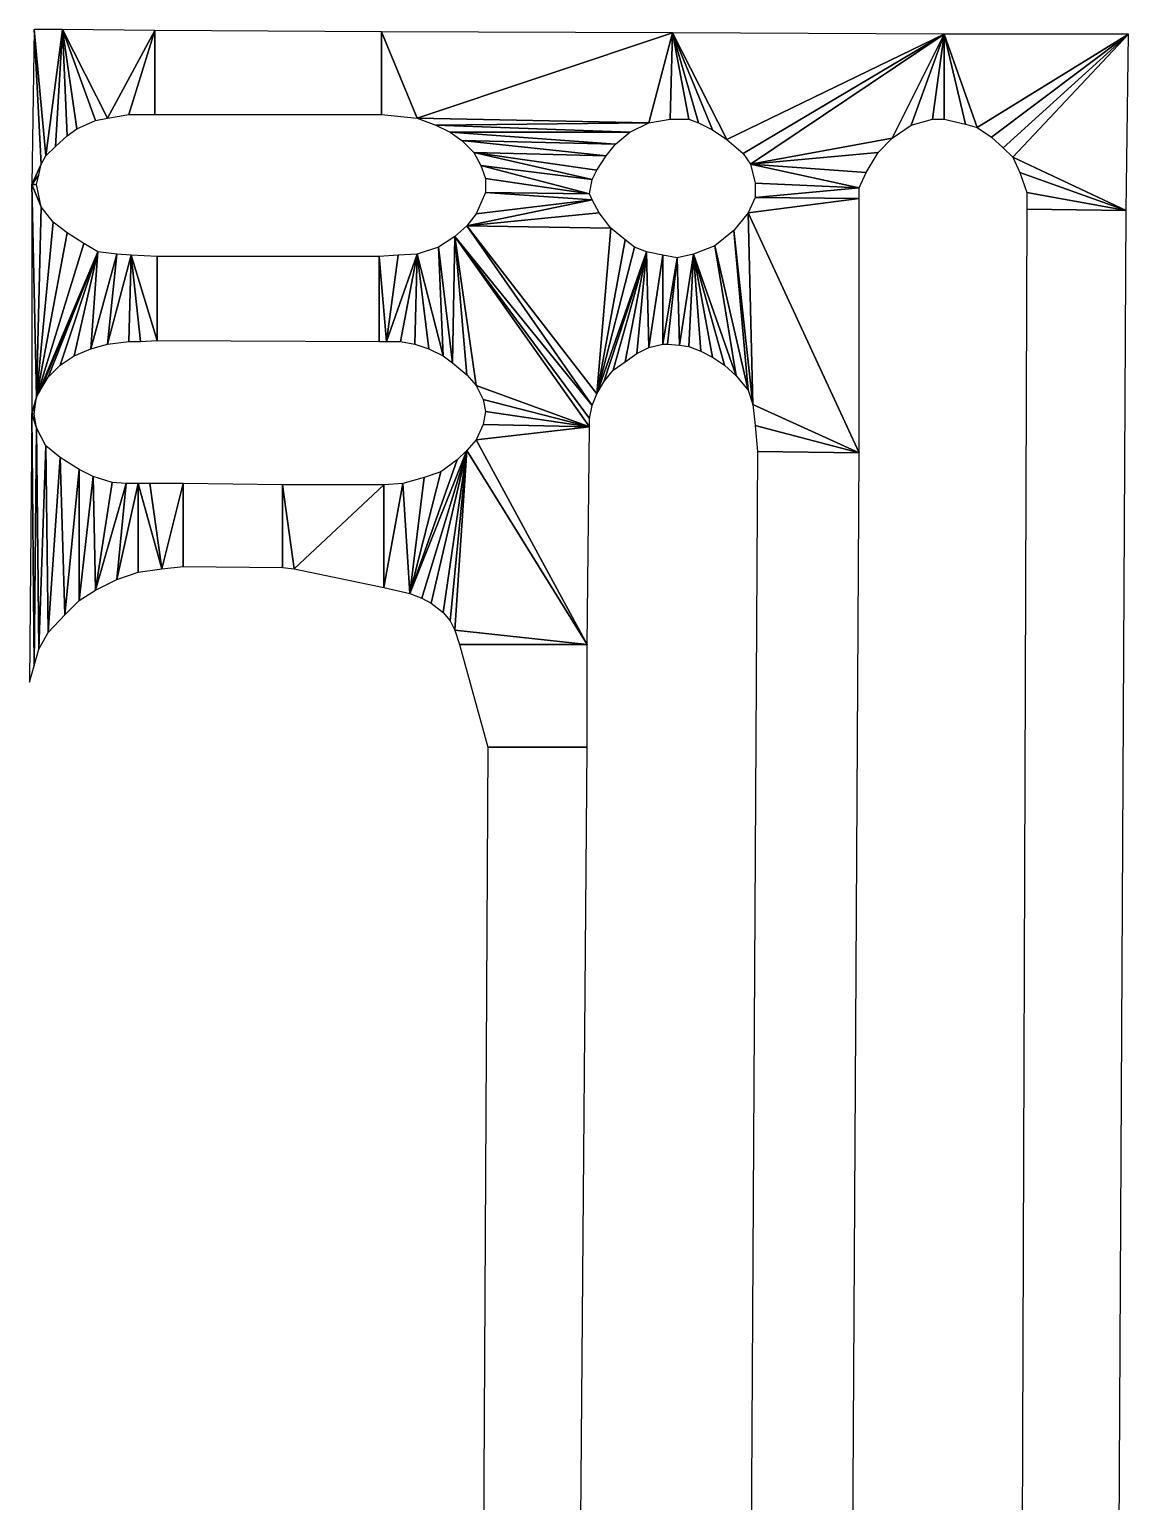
# Model space of a CAD drawing. Extents: x -35426929 to -35396731, y 11996534 to 12011444.
# Drawn here: x -35415061 to -35413766, y 12009701 to 12011434 of the extents above; entities that cross this region are included whole.
import ezdxf

# ---------------------------------------------------------------- set-up
doc = ezdxf.new("R2010")
doc.units = 0

msp = doc.modelspace()

# ---------------------------------------------------------------- linework, layer by layer
at = {"layer": 'mg_to_dxf', "color": 52}
for points in [[(-35415046.94, 12011275.54), (-35415046.94, 12011275.54), (-35415055.3, 12011434.24), (-35415058.08, 12011251.88)], [(-35415041.38, 12011285.29), (-35415041.38, 12011285.29), (-35415055.3, 12011434.24), (-35415046.94, 12011275.54)], [(-35415021.89, 12011434.24), (-35415021.89, 12011434.24), (-35415055.3, 12011434.24), (-35415041.38, 12011285.29)], [(-35415030.24, 12011296.42), (-35415030.24, 12011296.42), (-35415021.89, 12011434.24), (-35415041.38, 12011285.29)], [(-35415016.32, 12011308.95), (-35415016.32, 12011308.95), (-35415021.89, 12011434.24), (-35415030.24, 12011296.42)], [(-35415005.18, 12011317.3), (-35415005.18, 12011317.3), (-35415021.89, 12011434.24), (-35415016.32, 12011308.95)], [(-35414982.91, 12011327.05), (-35414982.91, 12011327.05), (-35415021.89, 12011434.24), (-35415005.18, 12011317.3)], [(-35414968.99, 12011329.83), (-35414968.99, 12011329.83), (-35415021.89, 12011434.24), (-35414982.91, 12011327.05)], [(-35414913.31, 12011432.84), (-35414913.31, 12011432.84), (-35415021.89, 12011434.24), (-35414968.99, 12011329.83)], [(-35414943.93, 12011334.01), (-35414943.93, 12011334.01), (-35414913.31, 12011432.84), (-35414968.99, 12011329.83)], [(-35414943.93, 12011334.01), (-35414943.93, 12011334.01), (-35414913.31, 12011334.01), (-35414913.31, 12011432.84)], [(-35414913.31, 12011334.01), (-35414646.04, 12011334.01), (-35414646.04, 12011431.45), (-35414913.31, 12011432.84)], [(-35414604.28, 12011329.83), (-35414604.28, 12011329.83), (-35414646.04, 12011431.45), (-35414646.04, 12011334.01)], [(-35414604.28, 12011329.83), (-35414604.28, 12011329.83), (-35414303.6, 12011430.06), (-35414646.04, 12011431.45)], [(-35414331.44, 12011324.27), (-35414331.44, 12011324.27), (-35414303.6, 12011430.06), (-35414604.28, 12011329.83)], [(-35414331.44, 12011324.27), (-35414331.44, 12011324.27), (-35414306.38, 12011328.44), (-35414303.6, 12011430.06)], [(-35414284.11, 12011328.44), (-35414284.11, 12011328.44), (-35414303.6, 12011430.06), (-35414306.38, 12011328.44)], [(-35414272.97, 12011324.27), (-35414272.97, 12011324.27), (-35414303.6, 12011430.06), (-35414284.11, 12011328.44)], [(-35414256.27, 12011315.91), (-35414256.27, 12011315.91), (-35414303.6, 12011430.06), (-35414272.97, 12011324.27)], [(-35414239.56, 12011304.78), (-35414239.56, 12011304.78), (-35414303.6, 12011430.06), (-35414256.27, 12011315.91)], [(-35413983.43, 12011428.67), (-35413983.43, 12011428.67), (-35414303.6, 12011430.06), (-35414239.56, 12011304.78)], [(-35413983.43, 12011428.67), (-35413983.43, 12011428.67), (-35414239.56, 12011304.78), (-35414220.07, 12011288.07)], [(-35413983.43, 12011428.67), (-35413983.43, 12011428.67), (-35414220.07, 12011288.07), (-35414211.72, 12011275.54)], [(-35413983.43, 12011428.67), (-35413983.43, 12011428.67), (-35414211.72, 12011275.54), (-35414044.68, 12011306.17)], [(-35413983.43, 12011428.67), (-35413983.43, 12011428.67), (-35414044.68, 12011306.17), (-35414022.4, 12011321.48)], [(-35413997.35, 12011328.44), (-35413997.35, 12011328.44), (-35413983.43, 12011428.67), (-35414022.4, 12011321.48)], [(-35413997.35, 12011328.44), (-35413997.35, 12011328.44), (-35413983.43, 12011328.44), (-35413983.43, 12011428.67)], [(-35413944.45, 12011318.7), (-35413944.45, 12011318.7), (-35413983.43, 12011428.67), (-35413958.37, 12011322.87)], [(-35413958.37, 12011322.87), (-35413958.37, 12011322.87), (-35413983.43, 12011428.67), (-35413983.43, 12011328.44)], [(-35413766.27, 12011428.67), (-35413766.27, 12011428.67), (-35413983.43, 12011428.67), (-35413944.45, 12011318.7)], [(-35413927.75, 12011307.56), (-35413927.75, 12011307.56), (-35413766.27, 12011428.67), (-35413944.45, 12011318.7)], [(-35413913.83, 12011295.03), (-35413913.83, 12011295.03), (-35413766.27, 12011428.67), (-35413927.75, 12011307.56)], [(-35413902.69, 12011283.9), (-35413902.69, 12011283.9), (-35413766.27, 12011428.67), (-35413913.83, 12011295.03)], [(-35413769.05, 12011221.25), (-35413769.05, 12011221.25), (-35413766.27, 12011428.67), (-35413902.69, 12011283.9)], [(-35414582, 12011321.48), (-35414582, 12011321.48), (-35414331.44, 12011324.27), (-35414604.28, 12011329.83)], [(-35414353.71, 12011313.13), (-35414353.71, 12011313.13), (-35414331.44, 12011324.27), (-35414582, 12011321.48)], [(-35414565.3, 12011313.13), (-35414565.3, 12011313.13), (-35414353.71, 12011313.13), (-35414582, 12011321.48)], [(-35414370.41, 12011299.21), (-35414370.41, 12011299.21), (-35414353.71, 12011313.13), (-35414565.3, 12011313.13)], [(-35414551.38, 12011303.38), (-35414551.38, 12011303.38), (-35414370.41, 12011299.21), (-35414565.3, 12011313.13)], [(-35414381.55, 12011285.29), (-35414381.55, 12011285.29), (-35414370.41, 12011299.21), (-35414551.38, 12011303.38)], [(-35414537.46, 12011289.46), (-35414537.46, 12011289.46), (-35414381.55, 12011285.29), (-35414551.38, 12011303.38)], [(-35414044.68, 12011306.17), (-35414044.68, 12011306.17), (-35414211.72, 12011275.54), (-35414061.38, 12011289.46)], [(-35414392.69, 12011268.58), (-35414392.69, 12011268.58), (-35414381.55, 12011285.29), (-35414537.46, 12011289.46)], [(-35414398.25, 12011257.45), (-35414398.25, 12011257.45), (-35414537.46, 12011289.46), (-35414529.11, 12011274.15)], [(-35414398.25, 12011257.45), (-35414398.25, 12011257.45), (-35414392.69, 12011268.58), (-35414537.46, 12011289.46)], [(-35414061.38, 12011289.46), (-35414061.38, 12011289.46), (-35414211.72, 12011275.54), (-35414075.3, 12011265.8)], [(-35415046.94, 12011275.54), (-35415046.94, 12011275.54), (-35415058.08, 12011251.88), (-35415049.73, 12011263.02)], [(-35414529.11, 12011274.15), (-35414529.11, 12011274.15), (-35414401.04, 12011240.74), (-35414398.25, 12011257.45)], [(-35414523.54, 12011258.84), (-35414523.54, 12011258.84), (-35414401.04, 12011240.74), (-35414529.11, 12011274.15)], [(-35414211.72, 12011275.54), (-35414211.72, 12011275.54), (-35414083.65, 12011247.7), (-35414075.3, 12011265.8)], [(-35414211.72, 12011275.54), (-35414211.72, 12011275.54), (-35414206.15, 12011253.27), (-35414083.65, 12011247.7)], [(-35413769.05, 12011221.25), (-35413769.05, 12011221.25), (-35413902.69, 12011283.9), (-35413894.34, 12011265.8)], [(-35415049.73, 12011263.02), (-35415049.73, 12011263.02), (-35415058.08, 12011251.88), (-35415052.51, 12011251.88)], [(-35415052.51, 12011001.31), (-35415052.51, 12011001.31), (-35415058.08, 12011251.88), (-35415058.08, 12010981.82)], [(-35415046.94, 12011225.43), (-35415046.94, 12011225.43), (-35415058.08, 12011251.88), (-35415052.51, 12011001.31)], [(-35415046.94, 12011225.43), (-35415046.94, 12011225.43), (-35415052.51, 12011251.88), (-35415058.08, 12011251.88)], [(-35414523.54, 12011258.84), (-35414523.54, 12011258.84), (-35414523.54, 12011242.13), (-35414401.04, 12011240.74)], [(-35414206.15, 12011253.27), (-35414206.15, 12011253.27), (-35414206.15, 12011236.57), (-35414083.65, 12011247.7)], [(-35413885.99, 12011242.13), (-35413885.99, 12011242.13), (-35413769.05, 12011221.25), (-35413894.34, 12011265.8)], [(-35414545.81, 12011203.16), (-35414545.81, 12011203.16), (-35414398.25, 12011233.78), (-35414534.67, 12011217.08)], [(-35414545.81, 12011203.16), (-35414545.81, 12011203.16), (-35414389.9, 12011218.47), (-35414398.25, 12011233.78)], [(-35414398.25, 12011233.78), (-35414398.25, 12011233.78), (-35414523.54, 12011242.13), (-35414534.67, 12011217.08)], [(-35414398.25, 12011233.78), (-35414398.25, 12011233.78), (-35414401.04, 12011240.74), (-35414523.54, 12011242.13)], [(-35414214.51, 12011218.47), (-35414214.51, 12011218.47), (-35414083.65, 12011235.17), (-35414206.15, 12011236.57)], [(-35414214.51, 12011218.47), (-35414214.51, 12011218.47), (-35414083.65, 12010935.89), (-35414083.65, 12011235.17)], [(-35414083.65, 12011247.7), (-35414083.65, 12011247.7), (-35414206.15, 12011236.57), (-35414083.65, 12011235.17)], [(-35413885.99, 12011242.13), (-35413885.99, 12011242.13), (-35413885.99, 12011222.65), (-35413769.05, 12011221.25)], [(-35415052.51, 12011001.31), (-35415052.51, 12011001.31), (-35415033.02, 12011207.33), (-35415046.94, 12011225.43)], [(-35414545.81, 12011203.16), (-35414545.81, 12011203.16), (-35414375.98, 12011200.37), (-35414389.9, 12011218.47)], [(-35414208.94, 12010992.96), (-35414208.94, 12010992.96), (-35414214.51, 12011218.47), (-35414231.21, 12011197.59)], [(-35414208.94, 12010992.96), (-35414208.94, 12010992.96), (-35414083.65, 12010935.89), (-35414214.51, 12011218.47)], [(-35413885.99, 12011222.65), (-35413891.55, 12009663.57), (-35413777.41, 12009662.17), (-35413769.05, 12011221.25)], [(-35415052.51, 12011001.31), (-35415052.51, 12011001.31), (-35415016.32, 12011194.81), (-35415033.02, 12011207.33)], [(-35414398.25, 12010991.57), (-35414398.25, 12010991.57), (-35414545.81, 12011203.16), (-35414559.73, 12011190.63)], [(-35414545.81, 12011203.16), (-35414545.81, 12011203.16), (-35414392.69, 12011005.49), (-35414375.98, 12011200.37)], [(-35414398.25, 12010991.57), (-35414398.25, 12010991.57), (-35414392.69, 12011005.49), (-35414545.81, 12011203.16)], [(-35414375.98, 12011200.37), (-35414375.98, 12011200.37), (-35414392.69, 12011005.49), (-35414359.28, 12011186.45)], [(-35415052.51, 12011001.31), (-35415052.51, 12011001.31), (-35414996.83, 12011182.28), (-35415016.32, 12011194.81)], [(-35415052.51, 12011001.31), (-35415052.51, 12011001.31), (-35414980.13, 12011172.53), (-35414996.83, 12011182.28)], [(-35414562.51, 12011041.68), (-35414562.51, 12011041.68), (-35414559.73, 12011190.63), (-35414579.22, 12011178.1)], [(-35414545.81, 12011027.76), (-35414545.81, 12011027.76), (-35414559.73, 12011190.63), (-35414562.51, 12011041.68)], [(-35414401.04, 12010976.26), (-35414401.04, 12010976.26), (-35414398.25, 12010991.57), (-35414559.73, 12011190.63)], [(-35414401.04, 12010966.51), (-35414401.04, 12010966.51), (-35414401.04, 12010976.26), (-35414559.73, 12011190.63)], [(-35414534.67, 12011015.23), (-35414534.67, 12011015.23), (-35414559.73, 12011190.63), (-35414545.81, 12011027.76)], [(-35414401.04, 12010966.51), (-35414401.04, 12010966.51), (-35414559.73, 12011190.63), (-35414534.67, 12011015.23)], [(-35414359.28, 12011186.45), (-35414359.28, 12011186.45), (-35414392.69, 12011005.49), (-35414348.14, 12011178.1)], [(-35414214.51, 12011009.66), (-35414214.51, 12011009.66), (-35414231.21, 12011197.59), (-35414253.48, 12011179.49)], [(-35414214.51, 12011009.66), (-35414214.51, 12011009.66), (-35414208.94, 12010992.96), (-35414231.21, 12011197.59)], [(-35415046.94, 12011011.06), (-35415046.94, 12011011.06), (-35414980.13, 12011172.53), (-35415052.51, 12011001.31)], [(-35415046.94, 12011011.06), (-35415046.94, 12011011.06), (-35415038.59, 12011024.98), (-35414980.13, 12011172.53)], [(-35415038.59, 12011024.98), (-35415038.59, 12011024.98), (-35415024.67, 12011038.9), (-35414980.13, 12011172.53)], [(-35415024.67, 12011038.9), (-35415024.67, 12011038.9), (-35415007.97, 12011050.03), (-35414980.13, 12011172.53)], [(-35415007.97, 12011050.03), (-35415007.97, 12011050.03), (-35414988.48, 12011058.39), (-35414980.13, 12011172.53)], [(-35414988.48, 12011058.39), (-35414988.48, 12011058.39), (-35414957.85, 12011169.75), (-35414980.13, 12011172.53)], [(-35414988.48, 12011058.39), (-35414988.48, 12011058.39), (-35414968.99, 12011063.95), (-35414957.85, 12011169.75)], [(-35414968.99, 12011063.95), (-35414968.99, 12011063.95), (-35414941.15, 12011168.36), (-35414957.85, 12011169.75)], [(-35414968.99, 12011063.95), (-35414968.99, 12011063.95), (-35414943.93, 12011066.74), (-35414941.15, 12011168.36)], [(-35414943.93, 12011066.74), (-35414943.93, 12011066.74), (-35414930.01, 12011066.74), (-35414941.15, 12011168.36)], [(-35414941.15, 12011168.36), (-35414941.15, 12011168.36), (-35414910.52, 12011068.13), (-35414910.52, 12011166.96)], [(-35414941.15, 12011168.36), (-35414941.15, 12011168.36), (-35414930.01, 12011066.74), (-35414910.52, 12011068.13)], [(-35414648.82, 12011166.96), (-35414910.52, 12011166.96), (-35414910.52, 12011068.13), (-35414648.82, 12011066.74)], [(-35414626.55, 12011168.36), (-35414626.55, 12011168.36), (-35414648.82, 12011166.96), (-35414640.47, 12011066.74)], [(-35414640.47, 12011066.74), (-35414640.47, 12011066.74), (-35414648.82, 12011166.96), (-35414648.82, 12011066.74)], [(-35414604.28, 12011169.75), (-35414604.28, 12011169.75), (-35414640.47, 12011066.74), (-35414623.76, 12011066.74)], [(-35414604.28, 12011169.75), (-35414604.28, 12011169.75), (-35414626.55, 12011168.36), (-35414640.47, 12011066.74)], [(-35414604.28, 12011169.75), (-35414604.28, 12011169.75), (-35414623.76, 12011066.74), (-35414607.06, 12011063.95)], [(-35414604.28, 12011169.75), (-35414604.28, 12011169.75), (-35414607.06, 12011063.95), (-35414590.36, 12011058.39)], [(-35414573.65, 12011050.03), (-35414573.65, 12011050.03), (-35414579.22, 12011178.1), (-35414604.28, 12011169.75)], [(-35414573.65, 12011050.03), (-35414573.65, 12011050.03), (-35414604.28, 12011169.75), (-35414590.36, 12011058.39)], [(-35414562.51, 12011041.68), (-35414562.51, 12011041.68), (-35414579.22, 12011178.1), (-35414573.65, 12011050.03)], [(-35414348.14, 12011178.1), (-35414348.14, 12011178.1), (-35414392.69, 12011005.49), (-35414334.22, 12011172.53)], [(-35414392.69, 12011005.49), (-35414392.69, 12011005.49), (-35414384.33, 12011019.41), (-35414334.22, 12011172.53)], [(-35414384.33, 12011019.41), (-35414384.33, 12011019.41), (-35414373.2, 12011033.33), (-35414334.22, 12011172.53)], [(-35414373.2, 12011033.33), (-35414373.2, 12011033.33), (-35414359.28, 12011043.07), (-35414334.22, 12011172.53)], [(-35414359.28, 12011043.07), (-35414359.28, 12011043.07), (-35414345.36, 12011052.82), (-35414334.22, 12011172.53)], [(-35414345.36, 12011052.82), (-35414345.36, 12011052.82), (-35414331.44, 12011059.78), (-35414334.22, 12011172.53)], [(-35414331.44, 12011059.78), (-35414331.44, 12011059.78), (-35414314.73, 12011168.36), (-35414334.22, 12011172.53)], [(-35414331.44, 12011059.78), (-35414331.44, 12011059.78), (-35414314.73, 12011063.95), (-35414314.73, 12011168.36)], [(-35414298.03, 12011165.57), (-35414298.03, 12011165.57), (-35414314.73, 12011168.36), (-35414314.73, 12011063.95)], [(-35414298.03, 12011165.57), (-35414298.03, 12011165.57), (-35414314.73, 12011063.95), (-35414309.16, 12011063.95)], [(-35414295.24, 12011062.56), (-35414295.24, 12011062.56), (-35414298.03, 12011165.57), (-35414309.16, 12011063.95)], [(-35414278.54, 12011169.75), (-35414278.54, 12011169.75), (-35414298.03, 12011165.57), (-35414295.24, 12011062.56)], [(-35414278.54, 12011169.75), (-35414278.54, 12011169.75), (-35414295.24, 12011062.56), (-35414284.11, 12011061.17)], [(-35414278.54, 12011169.75), (-35414278.54, 12011169.75), (-35414284.11, 12011061.17), (-35414270.19, 12011055.6)], [(-35414228.43, 12011026.37), (-35414228.43, 12011026.37), (-35414253.48, 12011179.49), (-35414278.54, 12011169.75)], [(-35414278.54, 12011169.75), (-35414278.54, 12011169.75), (-35414270.19, 12011055.6), (-35414256.27, 12011048.64)], [(-35414242.35, 12011038.9), (-35414242.35, 12011038.9), (-35414228.43, 12011026.37), (-35414278.54, 12011169.75)], [(-35414242.35, 12011038.9), (-35414242.35, 12011038.9), (-35414278.54, 12011169.75), (-35414256.27, 12011048.64)], [(-35414228.43, 12011026.37), (-35414228.43, 12011026.37), (-35414214.51, 12011009.66), (-35414253.48, 12011179.49)], [(-35414401.04, 12010966.51), (-35414401.04, 12010966.51), (-35414534.67, 12011015.23), (-35414526.32, 12010998.53)], [(-35415052.51, 12011001.31), (-35415052.51, 12011001.31), (-35415058.08, 12010981.82), (-35415055.3, 12010981.82)], [(-35414523.54, 12010984.61), (-35414523.54, 12010984.61), (-35414401.04, 12010966.51), (-35414526.32, 12010998.53)], [(-35414208.94, 12010992.96), (-35414208.94, 12010992.96), (-35414206.15, 12010967.9), (-35414083.65, 12010935.89)], [(-35415055.3, 12010685.32), (-35415055.3, 12010685.32), (-35415058.08, 12010981.82), (-35415060.86, 12010665.83)], [(-35415052.51, 12010965.12), (-35415052.51, 12010965.12), (-35415058.08, 12010981.82), (-35415055.3, 12010685.32)], [(-35415052.51, 12010965.12), (-35415052.51, 12010965.12), (-35415055.3, 12010981.82), (-35415058.08, 12010981.82)], [(-35414523.54, 12010984.61), (-35414523.54, 12010984.61), (-35414526.32, 12010969.3), (-35414401.04, 12010966.51)], [(-35415049.73, 12010704.81), (-35415049.73, 12010704.81), (-35415052.51, 12010965.12), (-35415055.3, 12010685.32)], [(-35415041.38, 12010944.24), (-35415041.38, 12010944.24), (-35415052.51, 12010965.12), (-35415049.73, 12010704.81)], [(-35414534.67, 12010951.2), (-35414534.67, 12010951.2), (-35414401.04, 12010966.51), (-35414526.32, 12010969.3)], [(-35414534.67, 12010951.2), (-35414534.67, 12010951.2), (-35414403.82, 12010710.38), (-35414401.04, 12010966.51)], [(-35414206.15, 12010967.9), (-35414206.15, 12010967.9), (-35414203.37, 12010937.28), (-35414083.65, 12010935.89)], [(-35415038.59, 12010724.3), (-35415038.59, 12010724.3), (-35415041.38, 12010944.24), (-35415049.73, 12010704.81)], [(-35415024.67, 12010930.32), (-35415024.67, 12010930.32), (-35415041.38, 12010944.24), (-35415038.59, 12010724.3)], [(-35414545.81, 12010938.67), (-35414545.81, 12010938.67), (-35414403.82, 12010710.38), (-35414534.67, 12010951.2)], [(-35415019.1, 12010745.18), (-35415019.1, 12010745.18), (-35415024.67, 12010930.32), (-35415038.59, 12010724.3)], [(-35415002.4, 12010916.4), (-35415002.4, 12010916.4), (-35415024.67, 12010930.32), (-35415019.1, 12010745.18)], [(-35414545.81, 12010938.67), (-35414545.81, 12010938.67), (-35414612.63, 12010770.23), (-35414598.71, 12010764.67)], [(-35414545.81, 12010938.67), (-35414545.81, 12010938.67), (-35414556.95, 12010927.53), (-35414612.63, 12010770.23)], [(-35414556.95, 12010927.53), (-35414556.95, 12010927.53), (-35414576.44, 12010913.61), (-35414612.63, 12010770.23)], [(-35414545.81, 12010938.67), (-35414545.81, 12010938.67), (-35414598.71, 12010764.67), (-35414587.57, 12010759.1)], [(-35414545.81, 12010938.67), (-35414545.81, 12010938.67), (-35414587.57, 12010759.1), (-35414573.65, 12010747.96)], [(-35414545.81, 12010938.67), (-35414545.81, 12010938.67), (-35414573.65, 12010747.96), (-35414565.3, 12010738.22)], [(-35414559.73, 12010727.08), (-35414559.73, 12010727.08), (-35414545.81, 12010938.67), (-35414565.3, 12010738.22)], [(-35414559.73, 12010727.08), (-35414559.73, 12010727.08), (-35414403.82, 12010710.38), (-35414545.81, 12010938.67)], [(-35414203.37, 12010937.28), (-35414211.72, 12009516.01), (-35414092.01, 12009516.01), (-35414083.65, 12010935.89)], [(-35415002.4, 12010761.88), (-35415002.4, 12010761.88), (-35415002.4, 12010916.4), (-35415019.1, 12010745.18)], [(-35414985.69, 12010908.05), (-35414985.69, 12010908.05), (-35415002.4, 12010916.4), (-35415002.4, 12010761.88)], [(-35414982.91, 12010774.41), (-35414982.91, 12010774.41), (-35414985.69, 12010908.05), (-35415002.4, 12010761.88)], [(-35414963.42, 12010901.09), (-35414963.42, 12010901.09), (-35414985.69, 12010908.05), (-35414982.91, 12010774.41)], [(-35414595.92, 12010906.65), (-35414595.92, 12010906.65), (-35414620.98, 12010899.69), (-35414612.63, 12010770.23)], [(-35414576.44, 12010913.61), (-35414576.44, 12010913.61), (-35414595.92, 12010906.65), (-35414612.63, 12010770.23)], [(-35414946.72, 12010899.69), (-35414946.72, 12010899.69), (-35414963.42, 12010901.09), (-35414982.91, 12010774.41)], [(-35414946.72, 12010899.69), (-35414946.72, 12010899.69), (-35414982.91, 12010774.41), (-35414957.85, 12010786.94)], [(-35414932.8, 12010899.69), (-35414932.8, 12010899.69), (-35414957.85, 12010786.94), (-35414932.8, 12010795.29)], [(-35414932.8, 12010899.69), (-35414932.8, 12010899.69), (-35414946.72, 12010899.69), (-35414957.85, 12010786.94)], [(-35414932.8, 12010795.29), (-35414932.8, 12010795.29), (-35414904.96, 12010799.47), (-35414932.8, 12010899.69)], [(-35414932.8, 12010899.69), (-35414932.8, 12010899.69), (-35414904.96, 12010799.47), (-35414918.88, 12010899.69)], [(-35414904.96, 12010799.47), (-35414904.96, 12010799.47), (-35414879.9, 12010899.69), (-35414918.88, 12010899.69)], [(-35414904.96, 12010799.47), (-35414904.96, 12010799.47), (-35414879.9, 12010802.25), (-35414879.9, 12010899.69)], [(-35414879.9, 12010802.25), (-35414762.97, 12010800.86), (-35414762.97, 12010898.3), (-35414879.9, 12010899.69)], [(-35414749.05, 12010799.47), (-35414749.05, 12010799.47), (-35414643.25, 12010898.3), (-35414762.97, 12010898.3)], [(-35414749.05, 12010799.47), (-35414749.05, 12010799.47), (-35414762.97, 12010898.3), (-35414762.97, 12010800.86)], [(-35414749.05, 12010799.47), (-35414749.05, 12010799.47), (-35414643.25, 12010777.19), (-35414643.25, 12010898.3)], [(-35414620.98, 12010899.69), (-35414620.98, 12010899.69), (-35414643.25, 12010777.19), (-35414612.63, 12010770.23)], [(-35414620.98, 12010899.69), (-35414620.98, 12010899.69), (-35414643.25, 12010898.3), (-35414643.25, 12010777.19)], [(-35414559.73, 12010727.08), (-35414559.73, 12010727.08), (-35414554.16, 12010710.38), (-35414403.82, 12010710.38)], [(-35414554.16, 12010710.38), (-35414520.75, 12010589.27), (-35414403.82, 12010589.27), (-35414403.82, 12010710.38)], [(-35414520.75, 12010589.27), (-35414526.32, 12009584.22), (-35414412.17, 12009582.83), (-35414403.82, 12010589.27)]]:
    msp.add_3dface(points, dxfattribs=at)

doc.saveas('drawing.dxf')
